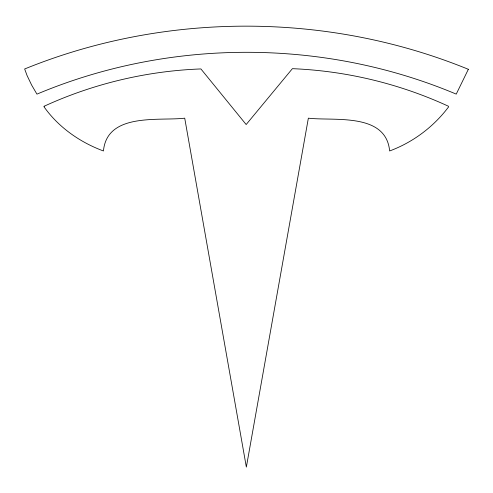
<?xml version="1.0" encoding="UTF-8"?>
<svg xmlns="http://www.w3.org/2000/svg" width="493" height="493" viewBox="0 0 493 493"><rect width="100%" height="100%" fill="white"/><g stroke="black" fill="none" stroke-linecap="round" stroke-linejoin="round"><path stroke-width="0.74" d="M44.105 106.26L44.05 106.845C58.464 127.249 80.057 142.36 103.444 150.963C107.061 112.225 159.214 121.204 184.721 118.172L246.352 467.105L308.359 118.172C333.872 121.204 386.019 112.225 389.636 150.963C412.998 142.311 433.692 126.775 448.63 106.845L448.402 106.223C399.509 83.681 346.191 70.85 292.392 68.675L246.167 124.538L200.928 68.965L200.176 68.965C146.378 71.054 93.041 83.798 44.105 106.26M468.35 69.297L456.235 94.12C323.759 38.362 169.401 38.368 36.932 94.145L31.632 85.061L27.084 75.571L24.65 68.977C165.297 11.74 327.771 11.918 468.35 69.297"/></g></svg>
